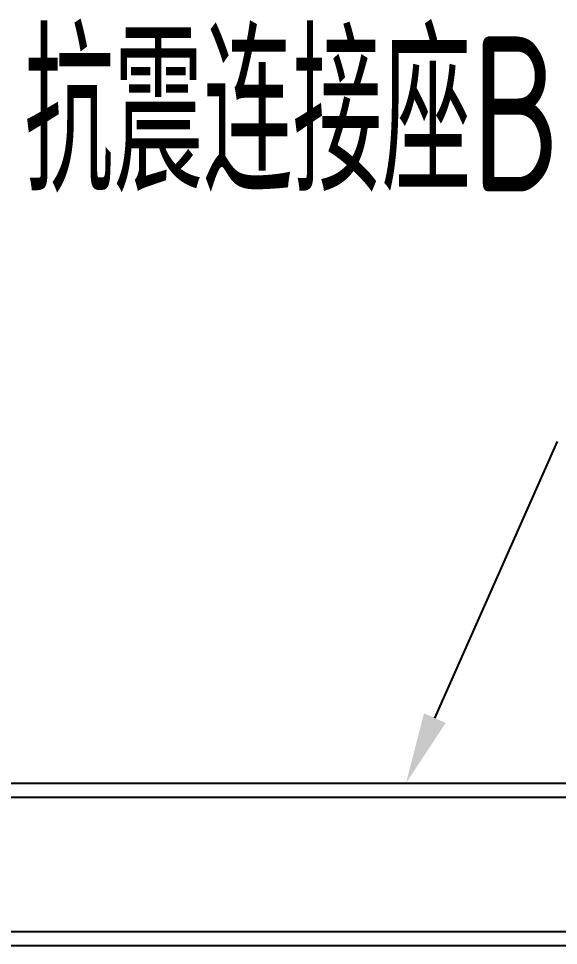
# Model space of a CAD drawing. Extents: x 4995099 to 5303443, y 4627657 to 4889583.
# Drawn here: x 5052385 to 5053900, y 4765171 to 4767775 of the extents above; entities that cross this region are included whole.
import ezdxf

# ---------------------------------------------------------------- set-up
doc = ezdxf.new("R2010")
doc.units = 0
doc.header["$LTSCALE"] = 1000
doc.header["$MEASUREMENT"] = 0
doc.layers.get('0').update_dxf_attribs({"color": 4, "linetype": 'CONTINUOUS'})
doc.styles.get("Standard").update_dxf_attribs({"font": 'GBENOR', "bigfont": 'GBCBIG'})

msp = doc.modelspace()

# ---------------------------------------------------------------- linework, layer by layer
at = {"linetype": 'Continuous'}
for p, q in [((5051490.4, 4765627), (5055179.7, 4765627)), ((5051655.4, 4765588.1), (5054792.1, 4765588.1)), ((5051655.4, 4765210), (5054792.1, 4765210)), ((5051490.4, 4765171), (5055179.7, 4765171))]:
    msp.add_line(p, q, dxfattribs=at)
msp.add_lwpolyline([(5053553.1, 4765809.9), (5053897.6, 4766586.9)])
msp.add_solid([(5053583.6, 4765796.4), (5053472.1, 4765627), (5053522.6, 4765823.4)])

# ---------------------------------------------------------------- texts
at = {"width": 0.8}
msp.add_text('抗震连接座B', height=435.6, dxfattribs=at).set_placement((5052400.9, 4767289.7))

doc.saveas('drawing.dxf')
